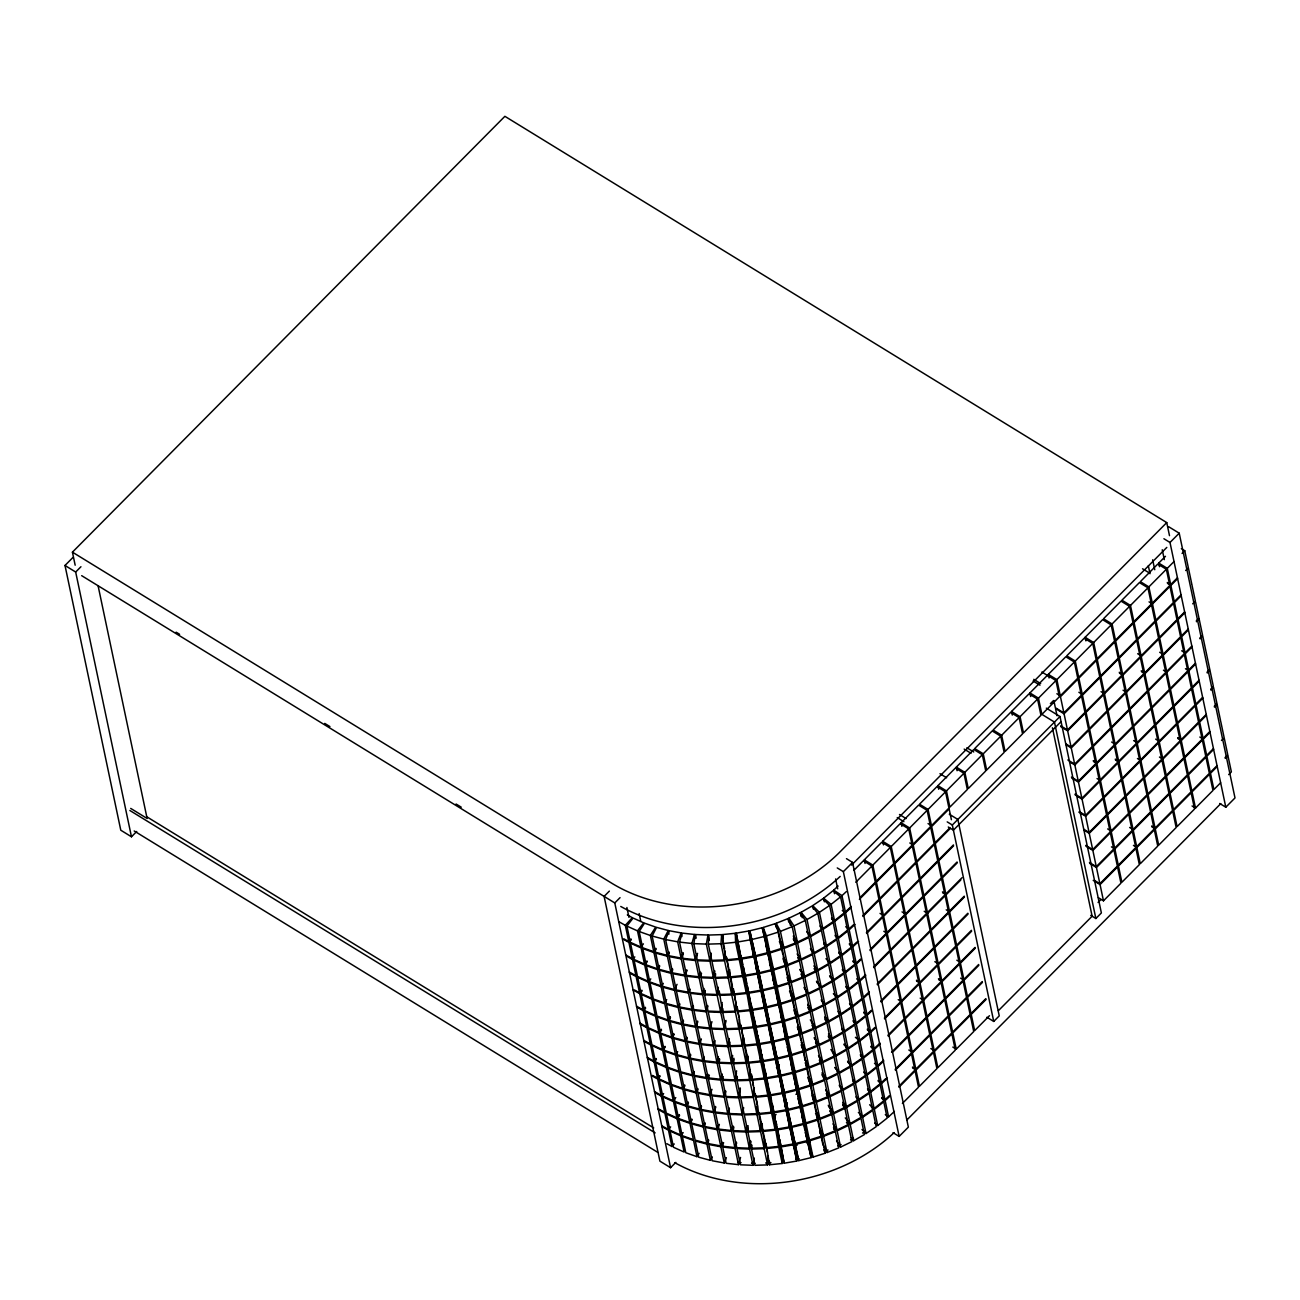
<?xml version="1.0" encoding="UTF-8"?>
<svg xmlns="http://www.w3.org/2000/svg" width="1300" height="1300" viewBox="0 0 1300 1300"><rect width="100%" height="100%" fill="white"/><g stroke="black" fill="none" stroke-linecap="round" stroke-linejoin="round"><path stroke-width="1.5" d="M725.043 950.852L724.392 959.936L711.734 960.342L708.305 944.109L708.955 935.041L721.614 934.635L724.653 949.065M742.625 975.601L739.212 959.367L738.871 950.365L742.284 966.583L742.625 975.601L729.95 976.885L726.391 957.06L728.634 967.947L728 977.015L715.325 977.421L715.585 973.781M724.392 959.936L720.98 943.719L721.614 934.635M733.168 989.479L735.832 1002.105L735.199 1011.173L722.524 1011.579L719.192 990.876M728 977.015L724.571 960.798L725.221 951.714M736.011 1002.95L735.378 1012.034L738.79 1028.251L726.131 1028.658L722.702 1012.44L722.962 1008.8M728.179 977.876L715.504 978.266L718.933 994.5L731.591 994.094L728.179 977.876L728.683 970.612M731.591 994.094L732.241 985.026L729.186 970.596M735.199 1011.173L731.77 994.955L732.42 985.871M742.901 1038.082L742.398 1045.346L729.722 1045.736L729.983 1042.112M743.974 1040.715L746.639 1053.341L745.989 1062.425L733.33 1062.815L733.59 1059.191M747.191 1056.006L750.23 1070.42L749.596 1079.504L736.921 1079.894L733.509 1063.676L733.899 1058.233M742.398 1045.346L738.969 1029.112L739.44 1019.184M736.921 1079.894L737.181 1076.27M753.837 1087.499L753.188 1096.582L740.529 1096.989L737.1 1080.755L737.36 1077.131M745.989 1062.425L742.576 1046.191L743.08 1038.928M749.596 1079.504L746.168 1063.27L746.817 1054.203M753.188 1096.582L749.775 1080.349L750.409 1071.281M759.135 1112.654L761.036 1121.656L760.386 1130.74L747.727 1131.146L748.101 1125.703M761.589 1124.321L764.628 1138.751L763.994 1147.819L751.319 1148.225L747.906 1131.991L748.166 1128.368M753.366 1097.428L740.707 1097.834L744.12 1114.068L756.795 1113.661L753.366 1097.428L754.016 1088.36M751.319 1148.225L751.579 1144.585M768.235 1155.83L767.585 1164.898L754.926 1165.304L751.497 1149.07L751.758 1145.446M756.795 1113.661L757.299 1106.398M760.386 1130.74L756.974 1114.506L757.608 1105.439M763.994 1147.819L760.565 1131.601L761.215 1122.517M767.585 1164.898L764.173 1148.68L764.806 1139.596M711.084 953.079L709.784 960.326L697.222 959.839L693.81 943.621L695.435 934.538L707.98 935.025L709.117 940.436M709.784 960.326L706.355 944.109L707.98 935.025M714.35 971.961L713.375 977.405L700.83 976.917L701.48 973.294M713.375 977.405L709.962 961.188L711.262 953.924M718.283 987.236L716.983 994.5L704.421 993.996L705.071 990.373M722.199 1002.495L720.574 1011.579L708.029 1011.075L704.6 994.858L705.25 991.234M716.983 994.5L713.554 978.266L714.854 971.002M720.574 1011.579L717.161 995.345L718.136 989.901M720.753 1012.424L708.207 1011.936L711.62 1028.17L724.181 1028.658L720.753 1012.424L722.053 1005.176M724.181 1028.658L725.481 1021.394M724.36 1029.503L711.799 1029.015L715.227 1045.249L727.773 1045.736L724.36 1029.503L725.985 1020.435M732.68 1055.551L731.38 1062.815L718.819 1062.328L719.469 1058.688M736.596 1070.826L734.971 1079.894L722.426 1079.406L718.997 1063.172L719.648 1059.549M727.773 1045.736L729.072 1038.472M731.38 1062.815L727.951 1046.581L729.251 1039.334M740.204 1087.905L738.579 1096.972L726.017 1096.485L722.605 1080.251L723.255 1076.628M734.971 1079.894L731.559 1063.66L732.534 1058.216M738.579 1096.972L735.15 1080.755L736.45 1073.491M738.758 1097.834L726.196 1097.346L729.625 1113.564L742.17 1114.051L738.758 1097.834L740.383 1088.75M746.753 1125.686L745.778 1131.13L733.216 1130.642L733.866 1127.019M742.17 1114.051L743.145 1108.608M745.778 1131.13L742.349 1114.913L743.649 1107.649M745.956 1131.991L733.395 1131.504L736.824 1147.721L749.369 1148.209L745.956 1131.991L746.931 1126.547M749.369 1148.209L750.669 1140.961M749.548 1149.07L737.003 1148.582L740.415 1164.8L752.976 1165.304L749.548 1149.07L750.847 1141.806M752.976 1165.304L754.276 1158.04M696.849 954.298L695.305 959.693L682.955 958.327L679.543 942.094L682.126 933.091L694.476 934.472L695.224 938.08M695.305 959.693L691.892 943.475L694.476 934.472M695.484 960.554L683.134 959.173L686.562 975.406L698.896 976.771L695.484 960.554L697.548 953.355M698.896 976.771L699.936 973.18M699.091 977.633L686.741 976.251L690.154 992.485L702.504 993.866L699.091 977.633L700.635 972.237M702.504 993.866L704.048 988.455M702.683 994.711L690.332 993.33L693.761 1009.564L706.095 1010.945L702.683 994.711L703.722 991.12M706.095 1010.945L707.655 1005.534M706.29 1011.79L693.94 1010.409L697.352 1026.642L709.702 1028.024L706.29 1011.79L707.834 1006.395M709.702 1028.024L711.246 1022.612M709.881 1028.869L697.531 1027.487L700.96 1043.721L713.294 1045.102L709.881 1028.869L711.945 1021.67M713.294 1045.102L714.334 1041.495M713.489 1045.947L701.139 1044.582L704.551 1060.8L716.901 1062.181L713.489 1045.947L715.033 1040.553M725.644 1090.944L724.1 1096.339L711.75 1094.957L708.337 1078.74L709.361 1075.132M716.901 1062.181L718.445 1056.786M717.08 1063.026L704.73 1061.661L708.159 1077.879L720.492 1079.26L717.08 1063.026L718.12 1059.435M720.492 1079.26L722.053 1073.865M724.1 1096.339L720.688 1080.121L722.231 1074.71M724.279 1097.2L711.929 1095.819L715.358 1112.036L727.691 1113.418L724.279 1097.2L725.839 1091.789M727.691 1113.418L729.251 1108.023M727.886 1114.279L715.536 1112.898L718.949 1129.131L731.299 1130.496L727.886 1114.279L729.43 1108.868M736.45 1142.18L734.89 1147.575L722.556 1146.21L723.58 1142.602M731.299 1130.496L732.339 1126.905M734.89 1147.575L731.477 1131.358L733.038 1125.962M735.085 1148.436L722.735 1147.055L726.148 1163.289L738.497 1164.654L735.085 1148.436L736.629 1143.041M738.497 1164.654L740.561 1157.455M683.199 952.721L681.07 958.035L669.029 955.776L665.6 939.559L669.142 930.702L681.184 932.945L681.947 936.553M681.07 958.035L677.658 941.818L681.184 932.945M681.249 958.896L669.207 956.638L672.62 972.871L684.678 975.114L681.249 958.896L683.378 953.583M684.678 975.114L686.79 969.8M684.856 975.975L672.799 973.716L676.227 989.95L688.269 992.193L684.856 975.975L686.969 970.661M688.269 992.193L689.683 988.65M688.447 993.054L676.406 990.795L679.819 1007.029L691.876 1009.288L688.447 993.054L689.861 989.511M691.876 1009.288L693.29 1005.729M692.055 1010.133L679.997 1007.874L683.426 1024.108L695.467 1026.366L692.055 1010.133L693.469 1006.59M695.467 1026.366L697.596 1021.053M695.646 1027.211L683.605 1024.953L687.017 1041.186L699.075 1043.445L695.646 1027.211L697.775 1021.898M699.075 1043.445L700.489 1039.903M699.254 1044.29L687.196 1042.047L690.625 1058.265L702.666 1060.524L699.254 1044.29L701.366 1038.976M702.666 1060.524L704.08 1056.981M702.845 1061.369L690.804 1059.126L694.216 1075.344L706.274 1077.602L702.845 1061.369L704.259 1057.826M706.274 1077.602L707.688 1074.06M706.452 1078.447L694.395 1076.205L697.824 1092.422L709.865 1094.681L706.452 1078.447L707.866 1074.905M709.865 1094.681L711.994 1089.368M710.044 1095.543L698.003 1093.284L701.415 1109.501L713.472 1111.76L710.044 1095.543L711.457 1092M713.472 1111.76L715.585 1106.446M713.651 1112.621L701.594 1110.362L705.023 1126.58L717.064 1128.839L713.651 1112.621L715.764 1107.307M717.064 1128.839L718.477 1125.296M717.242 1129.7L705.201 1127.441L708.614 1143.675L720.671 1145.918L717.242 1129.7L719.371 1124.386M720.671 1145.918L722.085 1142.375M720.85 1146.779L708.793 1144.52L712.221 1160.754L724.262 1162.996L720.85 1146.779L722.264 1143.236M724.262 1162.996L726.391 1157.682M668.98 951.909L667.192 955.37L655.541 952.25L652.129 936.033L656.581 927.371L668.233 930.491L668.98 934.099M667.192 955.37L663.78 939.136L668.233 930.491M667.371 956.231L655.72 953.111L659.149 969.329L670.8 972.449L667.371 956.231L669.159 952.77M670.8 972.449L672.571 968.987M670.979 973.31L659.327 970.19L662.74 986.408L674.391 989.528L670.979 973.31L672.75 969.849M674.391 989.528L677.072 984.344M674.57 990.389L662.919 987.269L666.347 1003.502L677.999 1006.606L674.57 990.389L676.358 986.928M678.178 1007.467L666.526 1004.347L669.939 1020.581L681.59 1023.685L678.178 1007.467L679.949 1004.006M681.59 1023.685L683.378 1020.224M681.769 1024.546L670.117 1021.426L673.546 1037.66L685.197 1040.764L681.769 1024.546L683.556 1021.085M685.197 1040.764L686.969 1037.303M685.376 1041.625L673.725 1038.505L677.137 1054.739L688.789 1057.859L685.376 1041.625L687.148 1038.164M688.789 1057.859L690.576 1054.398M688.967 1058.704L677.316 1055.584L680.745 1071.818L692.396 1074.938L688.967 1058.704L690.755 1055.243M692.396 1074.938L694.168 1071.476M692.575 1075.783L680.924 1072.663L684.336 1088.896L695.988 1092.016L692.575 1075.783L694.346 1072.321M695.988 1092.016L697.775 1088.555M696.166 1092.861L684.515 1089.757L687.944 1105.975L699.595 1109.095L696.166 1092.861L697.954 1089.4M699.595 1109.095L701.366 1105.634M699.774 1109.94L688.122 1106.836L691.535 1123.054L703.186 1126.174L699.774 1109.94L701.545 1106.479M703.186 1126.174L704.974 1122.712M703.365 1127.019L691.714 1123.915L695.142 1140.132L706.794 1143.253L703.365 1127.019L705.153 1123.574M706.794 1143.253L708.565 1139.791M706.972 1144.114L695.321 1140.994L698.734 1157.211L710.385 1160.331L706.972 1144.114L708.744 1140.653M710.385 1160.331L712.173 1156.87M639.194 931.531L644.524 923.146L655.704 927.111L650.358 935.48L653.77 951.714L642.606 947.749L639.194 931.531L650.358 935.48M653.77 951.714L655.915 948.35M653.965 952.559L642.785 948.61L646.197 964.844L657.378 968.792L653.965 952.559L656.094 949.211M657.378 968.792L659.506 965.445M657.556 969.638L646.392 965.689L649.805 981.923L660.969 985.871L657.556 969.638L659.685 966.29M661.164 986.716L649.984 982.767L653.396 999.001L664.576 1002.95L661.164 986.716L663.293 983.369M664.576 1002.95L666.705 999.602M668.168 1020.029L664.755 1003.795L653.591 999.846L657.004 1016.08L668.168 1020.029L670.312 1016.681M668.363 1020.89L657.183 1016.925L660.595 1033.159L671.775 1037.108L668.363 1020.89L670.491 1017.526M671.775 1037.108L673.904 1033.76M671.954 1037.969L660.79 1034.02L664.202 1050.237L675.366 1054.186L671.954 1037.969L674.082 1034.605M675.561 1055.047L664.381 1051.099L667.794 1067.316L678.974 1071.265L675.561 1055.047L677.69 1051.7M682.565 1088.344L679.153 1072.126L667.989 1068.178L671.401 1084.395L682.565 1088.344L684.71 1084.996M682.76 1089.205L671.58 1085.256L674.992 1101.474L686.173 1105.439L682.76 1089.205L684.889 1085.858M686.173 1105.439L688.301 1102.075M686.351 1106.284L675.188 1102.335L678.6 1118.553L689.764 1122.517L686.351 1106.284L688.48 1102.936M689.764 1122.517L691.909 1119.154M689.959 1123.362L678.779 1119.414L682.191 1135.648L693.371 1139.596L689.959 1123.362L692.087 1120.015M696.962 1156.675L693.55 1140.441L682.386 1136.493L685.799 1152.726L696.962 1156.675L699.108 1153.328M626.892 926.104L633.084 918.06L643.679 922.821L637.504 930.865L640.916 947.083L630.321 942.321L626.892 926.104L637.504 930.865M640.916 947.083L643.403 943.865M644.524 964.161L641.095 947.944L630.5 943.182L633.913 959.4L644.524 964.161L646.994 960.944M644.702 965.023L634.091 960.261L637.52 976.479L648.115 981.24L644.702 965.023L647.173 961.805M648.294 982.101L637.699 977.34L641.111 993.574L651.722 998.319L648.294 982.101L650.78 978.884M658.921 1032.493L655.492 1016.259L644.898 1011.498L648.31 1027.731L658.921 1032.493L661.391 1029.275M659.1 1033.337L648.489 1028.576L651.918 1044.81L662.512 1049.571L659.1 1033.337L661.57 1030.12M662.512 1049.571L664.999 1046.354M662.691 1050.416L652.096 1045.655L655.509 1061.889L666.12 1066.65L662.691 1050.416L665.178 1047.199M673.319 1100.807L669.89 1084.574L659.295 1079.829L662.707 1096.046L673.319 1100.807L675.789 1097.59M676.91 1117.886L673.497 1101.653L662.886 1096.908L666.315 1113.125L676.91 1117.886L679.396 1114.669M677.089 1118.747L666.494 1113.986L669.906 1130.204L680.517 1134.965L677.089 1118.747L679.575 1115.53M680.696 1135.826L670.085 1131.065L673.514 1147.283L684.109 1152.044L680.696 1135.826L683.166 1132.609M631.053 938.99L628.729 941.525L625.3 925.307L632.288 917.67L627.315 914.908M625.69 954.931L632.32 958.604L628.908 942.386L631.231 939.835M629.281 972.01L635.928 975.699L632.499 959.465L634.839 956.914M634.546 990.015L639.519 992.778L641.859 990.226M645.45 1007.305L643.126 1009.856L639.697 993.623L642.038 991.071M640.087 1023.246L646.717 1026.935L643.305 1010.701L645.629 1008.166M647.286 1057.404L653.916 1061.092L656.256 1058.541M659.847 1075.62L657.524 1078.171L654.095 1061.954L656.435 1059.403M654.485 1091.561L661.115 1095.25L657.702 1079.033L660.026 1076.481M658.076 1108.656L664.722 1112.329L661.294 1096.111L663.634 1093.56M661.684 1125.735L668.314 1129.408L670.654 1126.872M666.933 1143.724L671.921 1146.486L674.245 1143.951M75.172 565.207L72.426 552.159L504.887 116.317L1166.75 522.6L1169.496 535.649M136.727 831.48L131.463 836.778L120.786 830.212L65 565.467L72.881 557.521M131.463 836.778L75.676 572.033L80.941 566.735M609.359 891.101L604.11 896.399L659.896 1161.144L670.572 1167.693L675.821 1162.395M670.572 1167.693L614.786 902.947L620.035 897.65M1166.75 522.6L840.109 851.792A163.394 128.928 -11.9 0 1 611.52 883.074L72.426 552.159M852.556 862.404L908.359 1127.149L899.145 1136.411L843.359 871.666L852.556 862.404L846.462 858.65M1179.214 533.195L1235 797.94L1225.803 807.219L1170 542.474L1179.214 533.195L1168.538 526.646M851.549 865.101L1166.799 547.414M853.97 870.252L863.379 860.763L871.91 866.011L875.339 882.229L860.535 897.146M864.289 859.836L881.774 842.221L890.321 847.47L893.734 863.688L876.249 881.303L872.836 865.085L864.289 859.836L865.053 863.444M882.7 841.295L900.185 823.68L908.716 828.913L912.145 845.146L894.66 862.761L891.231 846.544L882.7 841.295L883.464 844.903M901.095 822.754L918.58 805.122L927.127 810.371L930.54 826.605L913.055 844.22L909.642 827.986L901.095 822.754L901.859 826.361M937.901 785.655L955.386 768.04L963.934 773.273L967.346 789.506L949.861 807.121L946.449 790.904L937.901 785.655L938.665 789.262M956.312 767.114L973.798 749.483L982.329 754.731L985.758 770.965L968.273 788.58L964.844 772.346L956.312 767.114L957.076 770.721M1011.514 711.474L1028.999 693.859L1037.546 699.091L1040.959 715.325L1023.474 732.94L1020.061 716.706L1011.514 711.474L1012.278 715.081M1029.925 692.933L1047.41 675.301L1055.941 680.55L1059.37 696.767L1041.885 714.399L1038.456 698.165L1029.925 692.933L1030.672 696.524M1049.084 677.983L1048.32 674.375L1065.805 656.76L1074.352 662.009L1077.765 678.226L1060.28 695.841L1056.868 693.745M1085.126 637.293L1102.611 619.661L1111.159 624.91L1114.571 641.144L1097.086 658.759L1093.674 642.525L1085.126 637.293L1085.89 640.884M1159.503 566.702L1158.739 563.095L1165.466 556.319M855.774 882.278L871.91 866.011M872.836 865.085L890.321 847.47M891.231 846.544L908.716 828.913M909.642 827.986L927.127 810.371M928.038 809.445L945.523 791.83L936.991 786.581L919.506 804.196L928.038 809.445L931.466 825.663L948.951 808.048L945.523 791.83M946.449 790.904L963.934 773.273M964.844 772.346L982.329 754.731M983.255 753.805L1000.74 736.19L992.193 730.941L974.708 748.556L983.255 753.805L986.667 770.039L1004.153 752.408L1000.74 736.19M1001.65 735.264L1019.135 717.633L1010.604 712.4L993.119 730.015L1001.65 735.264L1005.079 751.481L1022.564 733.866L1019.135 717.633M1020.061 716.706L1037.546 699.091M1038.456 698.165L1055.941 680.55M1060.28 695.841L1056.868 679.624L1074.352 662.009M1075.263 661.082L1092.747 643.451L1084.2 638.219L1066.731 655.834L1075.263 661.082L1078.691 677.3L1096.16 659.685L1092.747 643.451M1093.674 642.525L1111.159 624.91M1112.069 623.984L1129.554 606.369L1121.006 601.12L1103.538 618.735L1112.069 623.984L1115.497 640.201L1132.966 622.586L1129.554 606.369M1130.48 605.442L1147.949 587.811L1139.418 582.579L1121.932 600.194L1130.48 605.442L1133.892 621.66L1151.378 604.045L1147.949 587.811M1148.875 586.885L1166.36 569.27L1157.812 564.021L1140.344 581.653L1148.875 586.885L1152.304 603.119L1169.773 585.504L1166.36 569.27M1177.426 577.801L1170.699 584.577L1167.286 568.344L1173.997 561.567M1182.074 553.442L1184.755 550.729L1181.342 548.633M1050.384 703.69L1053.244 700.83M859.381 899.356L875.517 883.09L878.93 899.324L862.794 915.574M913.234 845.065L930.719 827.45L934.148 843.684L916.663 861.299L913.234 845.065L909.821 842.969M1152.483 603.964L1169.951 586.349L1173.38 602.582L1155.895 620.197L1152.483 603.964L1149.054 601.867M1181.017 594.88L1174.29 601.656L1170.878 585.423L1177.605 578.646M1185.665 570.521L1188.362 567.808L1191.775 584.025M949.309 814.206L957.856 819.455L999.245 1015.885L993.736 1021.443L952.331 825.012L1059.987 716.528L1046.321 708.142M949.861 827.84L935.057 842.758L931.645 826.524L949.13 808.909L951.405 819.715M1063.888 712.92L1081.356 695.305L1077.944 679.087L1060.459 696.702L1063.888 712.92L1055.34 707.688L1053.829 700.472M1082.283 694.379L1099.767 676.764L1096.355 660.53L1078.87 678.161L1082.283 694.379L1078.87 692.283M862.972 916.435L879.109 900.169L882.538 916.403L866.401 932.653M950.04 828.701L935.236 843.602L938.665 859.836L953.452 844.919M1067.479 730.015L1064.066 713.781L1081.551 696.166L1084.964 712.384L1067.479 730.015L1060.654 725.806M1181.196 595.725L1174.485 602.501L1177.898 618.735L1184.625 611.959M1061.076 721.646L953.42 830.148L948.285 826.995M883.447 915.476L900.932 897.845L897.52 881.627L880.035 899.242L883.447 915.476L880.035 913.38M1122.696 674.375L1140.165 656.744L1136.753 640.526L1119.267 658.141L1122.696 674.375L1119.267 672.279M1141.091 655.817L1158.576 638.202L1155.148 621.985L1137.679 639.6L1141.091 655.817L1137.679 653.721M1192.685 603.817L1195.382 601.104L1191.954 584.886M866.58 933.514L882.716 917.248L886.129 933.481L869.992 949.748M953.631 845.78L938.844 860.681L942.256 876.915L957.06 861.998M1071.086 747.094L1067.658 730.86L1085.142 713.245L1088.555 729.462L1071.086 747.094L1065.951 743.941M1104.464 693.761L1121.949 676.146L1125.361 692.38L1107.892 709.995L1104.464 693.761L1101.051 691.665M1122.875 675.22L1140.344 657.605L1143.773 673.839L1126.288 691.454L1122.875 675.22L1119.446 673.124M1184.804 612.804L1178.076 619.58L1181.489 635.814L1188.216 629.038M905.45 913.998L922.935 896.383L919.523 880.165L902.038 897.78L905.45 913.998L902.038 911.901M1144.699 672.896L1162.168 655.281L1158.755 639.064L1141.27 656.679L1144.699 672.896L1141.27 670.8M1163.094 654.355L1180.579 636.74L1177.15 620.506L1159.681 638.137L1163.094 654.355L1159.681 652.259M1196.293 620.896L1198.974 618.199L1195.561 601.965M870.171 950.592L886.307 934.326L889.736 950.56L873.6 966.826M887.234 933.4L904.719 915.785L908.131 932.019L890.646 949.634L887.234 933.4L883.821 931.304M957.239 862.859L942.435 877.76L945.864 893.994L962 877.727M1074.678 764.173L1071.265 747.939L1088.75 730.324L1092.163 746.558L1074.678 764.173L1067.852 759.98M1126.466 692.299L1143.951 674.684L1147.364 690.918L1129.895 708.533L1126.466 692.299L1123.054 690.202M1144.878 673.758L1162.346 656.142L1165.775 672.36L1148.29 689.991L1144.878 673.758L1141.449 671.661M1188.395 629.883L1181.684 636.659L1185.096 652.892L1191.824 646.116M1196.471 621.758L1199.153 619.044L1202.581 635.278L1199.884 637.975M873.779 967.671L889.915 951.405L893.327 967.639L877.191 983.905M927.631 913.396L945.116 895.765L948.545 911.999L931.06 929.614L927.631 913.396L924.219 911.3M964.259 896.171L949.455 911.072L946.042 894.839L960.83 879.938M1078.285 781.251L1074.856 765.017L1092.341 747.403L1095.754 763.636L1078.285 781.251L1071.444 777.059M1166.88 672.295L1184.349 654.68L1187.778 670.898L1170.293 688.512L1166.88 672.295L1163.451 670.199M1192.003 646.961L1185.275 653.738L1188.688 669.971L1195.415 663.195M1200.062 638.836L1202.76 636.122L1206.172 652.356M776.49 1067.43L779.334 1064.57M787.849 1055.974L790.692 1053.114M1096.68 762.71L1114.165 745.079L1110.753 728.861L1093.267 746.476L1096.68 762.71L1093.267 760.597M1115.091 744.153L1132.56 726.538L1129.148 710.304L1111.663 727.935L1115.091 744.153L1111.663 742.056M877.37 984.75L893.506 968.484L896.935 984.717L880.799 1000.984M967.85 913.25L953.062 928.151L949.634 911.934L964.438 897.016M1081.876 798.33L1078.464 782.096L1095.949 764.481L1099.361 780.715L1081.876 798.33L1075.051 794.137M1096.859 763.555L1114.344 745.94L1117.756 762.158L1100.288 779.789L1096.859 763.555L1093.446 761.459M1199.023 680.274L1192.295 687.05L1188.882 670.832L1195.594 664.056M1118.682 761.231L1136.168 743.616L1132.755 727.399L1115.27 745.014L1118.682 761.231L1115.27 759.135M1137.094 742.69L1154.562 725.075L1151.15 708.841L1133.665 726.456L1137.094 742.69L1133.665 740.594M1207.082 672.149L1209.78 669.435L1206.351 653.201M880.977 1001.829L897.114 985.579L900.526 1001.796L884.39 1018.062M968.029 914.095L953.241 929.013L956.654 945.23L971.458 930.329M1085.484 815.409L1082.055 799.175L1099.54 781.56L1102.969 797.794L1085.484 815.409L1080.349 812.256M1100.466 780.634L1117.951 763.019L1121.364 779.236L1103.879 796.867L1100.466 780.634L1097.038 778.538M1118.861 762.092L1136.346 744.477L1139.759 760.695L1122.29 778.31L1118.861 762.092L1115.449 759.996M1199.201 681.135L1192.474 687.911L1195.886 704.129L1202.614 697.352M1207.261 672.994L1209.959 670.28L1213.371 686.514L1210.69 689.227M773.224 1117.318L776.067 1114.457M784.582 1105.861L787.426 1103.001M795.957 1094.405L798.801 1091.545M919.847 982.329L937.333 964.714L933.92 948.48L916.435 966.095L919.847 982.329L916.435 980.233M938.259 963.771L955.744 946.156L952.315 929.939L934.83 947.554L938.259 963.771L934.846 961.675M1159.096 741.227L1176.565 723.613L1173.153 707.379L1155.668 724.994L1159.096 741.227L1155.668 739.131M884.569 1018.924L900.705 1002.658L904.134 1018.875L887.998 1035.141M901.631 1001.731L919.116 984.1L922.529 1000.334L905.044 1017.949L901.631 1001.731L898.219 999.635M920.026 983.174L937.511 965.559L940.94 981.792L923.455 999.408L920.026 983.174L916.614 981.077M971.636 931.174L956.833 946.091L960.261 962.309L975.049 947.408M1089.075 832.487L1085.663 816.27L1103.148 798.639L1106.56 814.872L1089.075 832.487L1083.956 829.351M1140.864 760.63L1158.349 742.999L1161.761 759.233L1144.293 776.847L1140.864 760.63L1137.451 758.534M1202.793 698.214L1196.081 704.99L1199.494 721.207L1206.221 714.431M1210.869 690.072L1213.55 687.375L1216.979 703.592L1214.281 706.306M941.85 980.866L959.335 963.235L955.923 947.017L938.438 964.633L941.85 980.866L938.438 978.77M1181.099 739.765L1198.568 722.134L1195.155 705.916L1177.67 723.531L1181.099 739.765L1177.67 737.669M888.176 1036.003L904.312 1019.736L907.725 1035.954L891.589 1052.22M923.634 1000.252L941.119 982.638L944.531 998.871L927.046 1016.486L923.634 1000.252L920.221 998.156M942.029 981.711L959.514 964.096L962.943 980.314L945.458 997.945L942.029 981.711L938.616 979.615M975.227 948.252L960.44 963.17L963.852 979.388L978.656 964.486M1092.682 849.566L1089.254 833.349L1106.739 815.717L1110.168 831.951L1092.682 849.566L1085.841 845.374M1162.866 759.151L1180.351 741.536L1183.764 757.77L1166.295 775.385L1162.866 759.151L1159.454 757.055M1181.278 740.61L1198.746 722.995L1202.175 739.212L1184.69 756.844L1181.278 740.61L1177.849 738.514M1206.4 715.293L1199.672 722.069L1203.085 738.286L1209.812 731.51M1214.46 707.151L1217.158 704.454L1220.57 720.671M1111.078 831.025L1128.562 813.41L1125.15 797.176L1107.665 814.791L1111.078 831.025L1107.665 828.929M893.116 1051.716L907.904 1036.815L911.333 1053.033L895.196 1069.299M982.248 981.565L967.46 996.466L964.031 980.249L978.835 965.331M1096.274 866.645L1092.861 850.428L1110.346 832.812L1113.759 849.03L1096.274 866.645L1089.449 862.452M1213.42 748.605L1206.693 755.381L1203.28 739.148L1209.991 732.371M912.242 1052.106L929.727 1034.491L926.315 1018.274L908.83 1035.889L912.242 1052.106L908.83 1050.01M1133.08 829.562L1150.565 811.931L1147.153 795.714L1129.668 813.329L1133.08 829.562L1129.668 827.466M1221.48 740.464L1224.178 737.75L1220.749 721.533M895.375 1070.16L911.511 1053.894L914.924 1070.128L898.788 1086.378M982.426 982.426L967.639 997.327L971.051 1013.561L985.855 998.644M1099.881 883.724L1096.453 867.506L1113.938 849.891L1117.366 866.109L1099.881 883.724L1094.746 880.587M1114.864 848.965L1132.349 831.334L1135.761 847.568L1118.276 865.182L1114.864 848.965L1111.435 846.869M1213.599 749.45L1206.871 756.226L1210.284 772.46L1217.011 765.684M915.85 1069.185L933.335 1051.57L929.906 1035.352L912.438 1052.967L915.85 1069.185L912.438 1067.089M934.245 1050.644L951.73 1033.029L948.318 1016.795L930.833 1034.426L934.245 1050.644L930.833 1048.547M1155.082 828.1L1172.568 810.469L1169.139 794.251L1151.67 811.866L1155.082 828.1L1151.67 825.988M1225.087 757.543L1227.769 754.829L1224.356 738.611M898.966 1087.239L915.102 1070.972L918.531 1087.206L902.395 1103.456M916.029 1070.046L933.514 1052.431L936.926 1068.649L919.441 1086.28L916.029 1070.046L912.616 1067.95M986.034 999.505L971.23 1014.406L974.659 1030.64L989.446 1015.722M1103.472 900.819L1100.06 884.585L1117.545 866.97L1120.957 883.188L1103.472 900.819L1098.354 897.666M1136.866 847.486L1154.351 829.871L1157.764 846.105L1140.279 863.72L1136.866 847.486L1133.438 845.39M1155.261 828.945L1172.746 811.33L1176.159 827.548L1158.69 845.179L1155.261 828.945L1151.849 826.849M1217.19 766.529L1210.479 773.305L1213.891 789.539L1220.619 782.762M1225.266 758.404L1227.947 755.69L1231.376 771.908L1228.679 774.621M1098.078 902.444L1100.921 899.568M956.248 1049.181L973.733 1031.566L970.32 1015.333L952.835 1032.947L956.248 1049.181L952.835 1047.085M1195.496 808.08L1212.965 790.465L1209.553 774.231L1192.068 791.846L1195.496 808.08L1192.068 805.984M998.351 1010.717L1092.13 916.224L1052.415 727.756M1090.733 915.362L1095.868 918.515L1101.376 912.941L1059.987 716.528M906.977 1119.869L1220.781 803.628M834.519 893.701L833.755 890.094L838.11 886.048M851.191 906.49L845.39 911.885L841.977 895.651L846.316 891.621M853.336 924.917L848.981 928.964L845.569 912.73L851.37 907.351M854.961 924.43L849.176 929.809L852.589 946.042L856.928 941.996M860.535 959.075L856.18 963.121L852.767 946.888L858.569 941.509M865.589 974.821L859.788 980.2L856.375 963.983L860.714 959.936M869.18 991.9L863.379 997.279L859.966 981.061L865.767 975.666M869.359 992.745L863.574 998.14L866.986 1014.358L871.325 1010.327M874.932 1027.406L870.577 1031.436L867.165 1015.219L871.504 1011.173M879.986 1043.136L874.185 1048.515L870.773 1032.297L875.111 1028.251M883.577 1060.215L877.776 1065.61L874.364 1049.376L880.165 1043.997M883.756 1061.076L877.971 1066.455L881.384 1082.689L885.722 1078.642M889.33 1095.721L884.975 1099.767L881.562 1083.534L887.364 1078.155M894.384 1111.451L888.583 1116.846L885.17 1100.612L889.509 1096.582M824.363 901.81L823.599 898.202L833.056 890.695L840.564 896.854L843.992 913.087L834.519 920.595L831.512 918.125M834.519 920.595L831.106 904.361L840.564 896.854M838.126 937.674L834.697 921.44L844.171 913.932L847.584 930.166L838.126 937.674L835.12 935.204M841.717 954.752L838.305 938.519L847.763 931.011L851.191 947.245L841.717 954.752L838.711 952.283M845.325 971.831L841.896 955.597L851.37 948.106L854.783 964.324L845.325 971.831L842.319 969.361M848.916 988.91L845.504 972.676L854.961 965.185L858.39 981.403L848.916 988.91L845.91 986.44M852.524 1005.989L849.095 989.771L858.569 982.264L861.981 998.481L852.524 1005.989L849.517 1003.519M856.115 1023.068L852.702 1006.85L862.16 999.342L865.589 1015.56L856.115 1023.068L853.109 1020.597M859.722 1040.146L856.294 1023.929L865.767 1016.421L869.18 1032.655L859.722 1040.146L856.716 1037.693M863.314 1057.225L859.901 1041.007L869.359 1033.5L872.788 1049.734L863.314 1057.225L860.307 1054.771M866.921 1074.32L863.492 1058.086L872.966 1050.579L876.379 1066.812L866.921 1074.32L863.915 1071.85M870.513 1091.399L867.1 1075.165L876.557 1067.658L879.986 1083.891L870.513 1091.399L867.506 1088.929M874.12 1108.477L870.691 1092.244L880.165 1084.736L883.577 1100.97L874.12 1108.477L869.619 1104.773M877.711 1125.556L874.299 1109.322L883.756 1101.815L887.185 1118.049L877.711 1125.556L874.705 1123.086M813.442 909.22L812.679 905.629L822.835 898.755L829.579 905.466L833.008 921.7L822.835 928.574L820.137 925.876M822.835 928.574L819.423 912.34L829.579 905.466M826.442 945.653L823.014 929.419L833.186 922.561L836.599 938.779L826.442 945.653L823.745 942.955M830.034 962.731L826.621 946.514L836.778 939.64L840.206 955.858L830.034 962.731L825.988 958.701M833.641 979.81L830.212 963.592L840.385 956.719L843.798 972.936L833.641 979.81L829.595 975.78M837.233 996.889L833.82 980.671L843.976 973.798L847.405 990.015L837.233 996.889L834.535 994.208M840.84 1013.967L837.411 997.75L847.584 990.876L850.996 1007.11L840.84 1013.967L838.142 1011.286M844.431 1031.046L841.019 1014.829L851.175 1007.955L854.604 1024.189L844.431 1031.046L841.734 1028.365M848.039 1048.141L844.61 1031.908L854.783 1025.034L858.195 1041.267L848.039 1048.141L843.992 1044.095M851.63 1065.22L848.217 1048.986L858.374 1042.112L861.803 1058.346L851.63 1065.22L847.584 1061.174M855.237 1082.299L851.809 1066.065L861.981 1059.191L865.394 1075.425L855.237 1082.299L852.54 1079.601M858.829 1099.378L855.416 1083.144L865.572 1076.27L869.001 1092.504L858.829 1099.378L856.131 1096.68M862.436 1116.456L859.008 1100.222L869.18 1093.365L872.592 1109.582L862.436 1116.456L858.39 1112.426M866.028 1133.535L862.615 1117.318L872.771 1110.444L876.2 1126.661L866.028 1133.535L861.981 1129.505M802.23 917.719L801.076 912.307L811.866 906.116L817.798 913.347L821.226 929.581L810.436 935.773L806.878 931.434M810.436 935.773L807.008 919.539L817.798 913.347M814.028 952.851L810.615 936.617L821.405 930.443L824.817 946.66L814.028 952.851L810.469 948.513M817.635 969.93L814.206 953.696L824.996 947.521L828.425 963.739L817.635 969.93L814.076 965.591M821.226 987.009L817.814 970.775L828.604 964.6L832.016 980.818L821.226 987.009L816.481 981.224M824.834 1004.087L821.405 987.87L832.195 981.679L835.624 997.896L824.834 1004.087L821.275 999.749M828.425 1021.166L825.012 1004.949L835.803 998.758L839.215 1014.975L828.425 1021.166L824.866 1016.827M832.033 1038.245L828.604 1022.028L839.394 1015.836L842.822 1032.07L832.033 1038.245L828.474 1033.906M835.624 1055.324L832.211 1039.106L843.001 1032.915L846.414 1049.149L835.624 1055.324L830.879 1049.539M839.231 1072.403L835.803 1056.185L846.592 1049.994L850.021 1066.227L839.231 1072.403L835.673 1068.064M842.822 1089.497L839.41 1073.264L850.2 1067.072L853.612 1083.306L842.822 1089.497L839.264 1085.159M846.43 1106.576L843.001 1090.342L853.791 1084.151L857.22 1100.385L846.43 1106.576L842.871 1102.237M850.021 1123.655L846.609 1107.421L857.399 1101.246L860.811 1117.464L850.021 1123.655L845.276 1117.87M853.629 1140.734L850.2 1124.5L860.99 1118.325L864.419 1134.543L853.629 1140.734L851.256 1137.841M790.416 925.421L788.905 918.206L800.231 912.763L805.301 920.432L808.73 936.666L797.404 942.126L793.341 935.967M797.404 942.126L793.975 925.892L805.301 920.432M800.995 959.205L797.582 942.971L808.909 937.528L812.321 953.745L800.995 959.205L797.956 954.59M804.602 976.284L801.174 960.05L812.5 954.606L815.929 970.824L804.602 976.284L800.54 970.141M816.108 971.685L819.52 987.903L808.194 993.362L804.781 977.129L816.108 971.685L814.076 968.614M811.801 1010.441L808.372 994.208L819.699 988.764L823.128 1004.981L811.801 1010.441L807.739 1004.299M815.392 1027.52L811.98 1011.303L823.306 1005.842L826.719 1022.076L815.392 1027.52L810.322 1019.834M819 1044.599L815.571 1028.381L826.898 1022.921L830.326 1039.155L819 1044.599L814.938 1038.456M830.505 1040L833.917 1056.234L822.591 1061.678L819.179 1045.46L830.505 1040L828.474 1036.929M826.199 1078.756L822.77 1062.539L834.096 1057.079L837.525 1073.312L826.199 1078.756L822.136 1072.614M829.79 1095.851L826.378 1079.618L837.704 1074.158L841.116 1090.391L829.79 1095.851L825.727 1089.693M833.398 1112.93L829.969 1096.696L841.295 1091.236L844.724 1107.47L833.398 1112.93L828.311 1105.244M844.903 1108.331L848.315 1124.549L836.989 1130.009L833.576 1113.775L844.903 1108.331L842.871 1105.244M848.494 1125.41L851.923 1141.628L840.596 1147.087L837.167 1130.854L848.494 1125.41L846.462 1122.339M776.23 923.276L788.011 918.596L792.188 926.673L795.616 942.906L783.835 947.586L779.659 939.51L776.23 923.276L780.406 931.352L783.835 947.586M780.406 931.352L792.188 926.673M795.795 943.751L799.207 959.985L787.426 964.665L784.014 948.431L795.795 943.751L793.276 938.909M799.386 960.83L802.815 977.064L791.034 981.744L787.605 965.51L799.386 960.83L797.712 957.612M802.994 977.925L806.406 994.142L794.625 998.822L791.212 982.605L802.994 977.925L801.32 974.691M794.804 999.684L806.585 995.004L810.014 1011.221L798.233 1015.901L794.804 999.684L790.628 991.608M810.192 1012.083L813.605 1028.3L801.824 1032.98L798.411 1016.763L810.192 1012.083L807.69 1007.24M805.431 1050.059L802.003 1033.841L813.784 1029.161L817.212 1045.379L805.431 1050.059L801.255 1041.983M817.391 1046.24L820.804 1062.474L809.023 1067.138L805.61 1050.92L817.391 1046.24L815.717 1043.006M820.983 1063.319L824.411 1079.553L812.63 1084.233L809.201 1067.999L820.983 1063.319L819.309 1060.085M816.221 1101.311L812.809 1085.078L824.59 1080.398L828.003 1096.631L816.221 1101.311L812.045 1093.235L809.38 1080.609M828.181 1097.476L831.61 1113.71L819.829 1118.39L816.4 1102.156L828.181 1097.476L826.508 1094.243M831.789 1114.555L835.201 1130.789L823.42 1135.469L820.008 1119.235L831.789 1114.555L830.115 1111.337M835.38 1131.634L838.809 1147.868L827.028 1152.547L823.599 1136.314L835.38 1131.634L833.706 1128.416M763.165 927.485L775.304 923.617L778.554 932.019L781.983 948.236L769.827 952.12L766.577 943.702L763.165 927.485L766.415 935.886L769.827 952.12M766.415 935.886L778.554 932.019M782.161 949.097L785.574 965.331L773.435 969.199L770.006 952.965L782.161 949.097L780.861 945.734M785.753 966.176L789.181 982.41L777.026 986.278L773.614 970.044L785.753 966.176L782.974 958.604M789.36 983.255L792.773 999.489L780.634 1003.356L777.205 987.123L789.36 983.255L787.41 978.217M792.951 1000.334L796.38 1016.568L784.225 1020.435L780.812 1004.201L792.951 1000.334L791.001 995.296M796.559 1017.413L799.971 1033.646L787.832 1037.514L784.404 1021.296L796.559 1017.413L793.78 1009.84M800.15 1034.507L803.579 1050.725L791.424 1054.592L788.011 1038.375L800.15 1034.507L797.55 1027.78M803.758 1051.586L807.17 1067.804L795.031 1071.671L791.602 1055.454L803.758 1051.586L801.158 1044.859M807.349 1068.665L810.778 1084.882L798.622 1088.75L795.21 1072.533L807.349 1068.665L805.22 1062.766M810.956 1085.744L814.369 1101.961L802.23 1105.845L798.801 1089.611L810.956 1085.744L807.706 1077.326M814.548 1102.822L817.976 1119.04L805.821 1122.924L802.409 1106.69L814.548 1102.822L813.247 1099.459M818.155 1119.901L821.567 1136.135L809.429 1140.003L806 1123.769L818.155 1119.901L815.555 1113.174M821.746 1136.98L825.175 1153.214L813.02 1157.081L809.608 1140.847L821.746 1136.98L819.796 1131.943M749.808 930.784L762.222 927.745L764.514 936.423L767.926 952.64L755.511 955.679L749.808 930.784L759.119 972.758L771.534 969.735L762.222 927.745M752.099 939.445L764.514 936.423M755.69 956.54L768.121 953.501M771.712 970.58L775.125 986.814L762.71 989.836L759.298 973.619L771.712 970.58L765.814 944.824M775.32 987.659L778.733 1003.892L766.317 1006.915L762.889 990.697L775.32 987.659L773.012 978.981L776.441 995.215M778.911 1004.737L782.324 1020.971L769.909 1023.994L766.496 1007.776L778.911 1004.737L776.62 996.06L785.931 1038.05L773.516 1041.072L767.796 1016.178M773.516 1041.072L770.087 1024.855L782.519 1021.816M786.11 1038.895L789.523 1055.129L777.108 1058.168L773.695 1041.934L786.11 1038.895L780.601 1014.943M789.717 1055.99L793.13 1072.207L780.715 1075.246L777.286 1059.013L789.717 1055.99L787.231 1046.451M793.309 1073.069L796.721 1089.286L784.306 1092.325L780.894 1076.091L793.309 1073.069L787.41 1047.312M796.916 1090.148L800.329 1106.365L787.914 1109.404L784.485 1093.17L796.916 1090.148L794.885 1082.347M800.508 1107.226L803.92 1123.444L791.505 1126.483L788.092 1110.249L800.508 1107.226L798.216 1098.549L801.255 1112.979M804.115 1124.305L807.528 1140.539L795.113 1143.561L791.684 1127.328L804.115 1124.305L801.629 1114.783M807.706 1141.384L811.119 1157.618L798.704 1160.64L795.291 1144.422L807.706 1141.384L805.236 1131.861M736.239 933.14L748.832 930.979L752.261 947.196L753.577 956.085L740.984 958.246L736.239 933.14L744.591 975.325L757.185 973.164L752.44 948.057L757.185 973.164M737.571 942.029L750.165 939.851L753.577 956.085M741.163 959.108L753.756 956.93M744.77 976.186L757.364 974.009L760.776 990.242L748.183 992.404L743.259 966.452M748.361 993.265L760.955 991.087L764.384 1007.321L751.79 1009.483L747.126 985.303M751.969 1010.344L764.562 1008.182L767.975 1024.4L755.381 1026.578L747.419 986.196M755.56 1027.422L768.154 1025.261L771.582 1041.479L758.989 1043.656L751.4 1005.079M759.168 1044.501L771.761 1042.34L775.174 1058.557L762.58 1060.735L757.656 1034.767M762.759 1061.58L775.352 1059.419L778.781 1075.636L766.188 1077.814L761.702 1054.479L769.779 1094.892L782.372 1092.715L777.628 1067.625L785.98 1109.81L773.386 1111.971L766.935 1078.805M766.366 1078.659L778.96 1076.497M769.957 1095.737L782.551 1093.576M773.565 1112.832L786.159 1110.655L789.571 1126.889L776.977 1129.05L772.054 1103.099M777.156 1129.911L789.75 1127.734L793.179 1143.967L780.585 1146.129L775.84 1121.023L776.587 1124.63M780.764 1146.99L793.358 1144.812L796.77 1161.046L784.176 1163.207L779.512 1139.028M722.589 934.57L735.264 933.286L738.692 949.504L739.034 958.523L726.359 959.806L722.93 943.572L722.589 934.57L723.352 938.178M722.93 943.572L735.605 942.289L739.034 958.523M726.538 960.667L739.212 959.367M742.804 976.446L730.129 977.746L733.558 993.964L746.233 992.68L742.804 976.446L742.462 967.444L749.824 1009.759L737.149 1011.042L733.346 988.553M733.736 994.825L746.411 993.525M737.327 1011.904L750.003 1010.604L753.431 1026.837L740.756 1028.121L737.133 1006.492M740.935 1028.983L753.61 1027.699L757.023 1043.916L744.347 1045.2L740.61 1024.53M760.63 1060.995L757.201 1044.778L744.526 1046.061L747.955 1062.295L760.63 1060.995L760.289 1051.993L756.86 1035.759M748.134 1063.14L760.809 1061.856L764.221 1078.074L751.546 1079.374L748.134 1063.14L747.858 1055.941M751.725 1080.219L764.4 1078.935L767.829 1095.153L755.154 1096.453L751.53 1074.824M755.332 1097.297L768.008 1096.014L771.42 1112.231L758.745 1113.531L755.186 1093.706M771.599 1113.092L758.924 1114.376L762.352 1130.61L775.028 1129.326L771.599 1113.092L771.258 1104.09L778.619 1146.405L765.944 1147.689L762.531 1131.471L762.255 1124.256M762.531 1131.471L775.206 1130.171M766.122 1148.55L778.798 1147.25L782.226 1163.484L769.551 1164.767L765.928 1143.139M708.305 944.109L720.98 943.719M724.571 960.798L711.913 961.188L715.325 977.421M719.111 995.361L731.77 994.955M722.702 1012.44L735.378 1012.034M738.969 1029.112L726.31 1029.519L729.722 1045.736M742.576 1046.191L729.901 1046.597L733.33 1062.815M733.509 1063.676L746.168 1063.27M737.1 1080.755L749.775 1080.349M756.974 1114.506L744.299 1114.913L747.727 1131.146M747.906 1131.991L760.565 1131.601M751.497 1149.07L764.173 1148.68M693.81 943.621L706.355 944.109M709.962 961.188L697.401 960.7L700.83 976.917M713.554 978.266L701.009 977.779L704.421 993.996M704.6 994.858L717.161 995.345M727.951 1046.581L715.406 1046.094L718.819 1062.328M718.997 1063.172L731.559 1063.66M722.605 1080.251L735.15 1080.755M742.349 1114.913L729.804 1114.425L733.216 1130.642M679.543 942.094L691.892 943.475M708.337 1078.74L720.688 1080.121M731.477 1131.358L719.128 1129.976L722.556 1146.21M665.6 939.559L677.658 941.818M652.129 936.033L663.78 939.136M618.67 921.619L625.3 925.307M623.74 938.763L628.729 941.525M623.919 939.624L628.908 942.386M627.526 956.702L632.499 959.465M629.46 972.855L636.106 976.544L639.519 992.778M633.067 989.934L639.697 993.623M636.48 1006.167L643.126 1009.856M638.316 1007.939L643.305 1010.701M640.266 1024.108L646.896 1027.78L650.325 1044.014L643.679 1040.325M643.858 1041.186L650.504 1044.859L653.916 1061.092M647.465 1058.265L654.095 1061.954M652.535 1075.409L657.524 1078.171M652.714 1076.27L657.702 1079.033M656.321 1093.349L661.294 1096.111M658.255 1109.501L664.901 1113.19L668.314 1129.408M661.863 1126.58L668.492 1130.269L671.921 1146.486M1163.906 538.736L1170 542.474M1158.739 563.095L1167.286 568.344M1167.286 582.465L1170.699 584.577M1167.465 583.326L1170.878 585.423M1142.538 568.783L1149.428 573.008M1181.684 650.796L1185.096 652.892M1185.454 668.736L1188.882 670.832M1199.851 737.051L1203.28 739.148M1048.32 674.375L1056.868 679.624M1041.901 672.035L1048.791 676.276M1033.744 679.331L1040.65 683.572M1033.126 681.005L1039.984 685.197M1219.693 803.481L1225.803 807.219M1064.066 713.781L1055.519 708.533L1057.046 715.747M1040.812 713.7L1054.462 722.085L1095.868 918.515M1060.832 726.668L1067.658 730.86M1066.13 744.803L1071.265 747.939M1069.737 761.881L1074.856 765.017M1071.622 777.904L1078.464 782.096M1075.23 794.983L1082.055 799.175M1078.821 812.077L1085.663 816.27M966.891 747.776L973.733 751.969M964.178 749.092L971.019 753.285M1084.135 830.196L1089.254 833.349M1086.02 846.235L1092.861 850.428M1089.628 863.314L1096.453 867.506M939.981 773.695L946.627 777.774M1093.219 880.392L1100.06 884.585M947.212 821.876L952.331 825.012M928.054 823.566L931.466 825.663M899.486 814.499L906.133 818.577M897.244 817.586L903.89 821.665M942.451 891.898L945.864 893.994M942.63 892.742L946.042 894.839M946.221 909.821L949.634 911.934M837.265 867.929L843.359 871.666M956.849 960.212L960.261 962.309M960.619 978.153L964.031 980.249M986.895 1017.25L993.736 1021.443M176.15 632.19L179.611 634.303M324.74 723.401L329.924 726.586M456.073 804.017L461.256 807.186M65 565.467L75.676 572.033M81.672 575.673L614.786 902.947M893.051 1132.674L899.145 1136.411M147.436 817.18L653.705 1127.945M130.699 808.405L147.127 818.48L98.085 585.764M129.87 810.485L655.151 1132.918M134.192 830.976L657.735 1152.352M833.755 890.094L841.977 895.651M842.286 910.504L845.569 912.73M845.699 926.737L848.981 928.964M849.306 943.816L852.589 946.042M849.485 944.678L852.767 946.888M852.898 960.895L856.18 963.121M853.076 961.756L856.375 963.983M856.684 978.835L859.966 981.061M863.704 1012.131L866.986 1014.358M863.883 1012.992L867.165 1015.219M867.295 1029.21L870.577 1031.436M867.474 1030.071L870.773 1032.297M870.903 1046.305L874.185 1048.515M871.081 1047.15L874.364 1049.376M874.494 1063.384L877.776 1065.61M878.101 1080.462L881.384 1082.689M878.28 1081.307L881.562 1083.534M881.693 1097.541L884.975 1099.767M881.871 1098.386L885.17 1100.612M885.3 1114.62L888.583 1116.846M823.599 898.202L831.106 904.361M831.691 918.97L834.697 921.44M835.299 936.065L838.305 938.519M838.89 953.144L841.896 955.597M842.498 970.222L845.504 972.676M846.089 987.301L849.095 989.771M849.696 1004.38L852.702 1006.85M853.288 1021.459L856.294 1023.929M855.4 1037.303L859.901 1041.007M860.486 1055.616L863.492 1058.086M864.094 1072.695L867.1 1075.165M867.685 1089.774L870.691 1092.244M871.292 1106.852L874.299 1109.322M812.679 905.629L819.423 912.34M820.316 926.737L823.014 929.419M823.924 943.816L826.621 946.514M827.515 960.895L830.212 963.592M829.774 976.625L833.82 980.671M833.365 993.72L837.411 997.75M838.321 1012.131L841.019 1014.829M841.913 1029.226L844.61 1031.908M844.171 1044.956L848.217 1048.986M847.763 1062.035L851.809 1066.065M852.719 1080.462L855.416 1083.144M856.31 1097.541L859.008 1100.222M859.917 1114.62L862.615 1117.318M801.076 912.307L807.008 919.539M807.056 932.279L810.615 936.617M810.648 949.358L814.206 953.696M814.255 966.436L817.814 970.775M816.66 982.085L821.405 987.87M821.454 1000.61L825.012 1004.949M825.045 1017.689L828.604 1022.028M828.653 1034.767L832.211 1039.106M832.244 1051.846L835.803 1056.185M834.665 1067.479L839.41 1073.264M839.443 1086.004L843.001 1090.342M843.05 1103.082L846.609 1107.421M846.641 1120.161L850.2 1124.5M788.905 918.206L793.975 925.892M793.52 936.829L797.582 942.971M797.111 953.908L801.174 960.05M799.695 969.459L804.781 977.129M804.131 987.22L808.194 993.362M804.31 988.065L808.372 994.208M824.688 1018.989L826.719 1022.076M807.918 1005.144L811.98 1011.303M828.295 1036.084L830.326 1039.155M811.509 1022.222L815.571 1028.381M814.092 1037.774L819.179 1045.46M818.529 1055.535L822.591 1061.678M818.707 1056.396L822.77 1062.539M822.315 1073.475L826.378 1079.618M842.693 1104.399L844.724 1107.47M825.906 1090.554L829.969 1096.696M828.49 1106.089L833.576 1113.775M832.926 1123.866L836.989 1130.009M834.129 1126.255L837.167 1130.854M836.534 1140.945L840.596 1147.087M793.942 939.673L795.616 942.906M801.141 973.83L802.815 977.064M779.837 940.355L784.014 948.431M783.25 956.589L787.426 964.665M783.429 957.45L787.605 965.51M791.034 981.744L786.858 973.667L783.819 959.237M787.036 974.529L791.212 982.605M811.931 1025.082L813.605 1028.3M794.625 998.822L790.449 990.746L787.41 976.333M815.539 1042.161L817.212 1045.379M798.411 1016.763L794.056 1007.825L792.529 1000.61M797.648 1024.904L801.824 1032.98M797.826 1025.765L802.003 1033.841M821.892 1074.694L824.411 1079.553M801.434 1042.844L805.61 1050.92M826.329 1093.398L828.003 1096.631M809.023 1067.138L804.846 1059.078L801.808 1044.648M805.025 1059.922L809.201 1067.999M829.936 1110.476L831.61 1113.71M812.63 1084.233L808.454 1076.156L805.789 1063.53M808.633 1077.001L812.809 1085.078M833.528 1127.555L835.201 1130.789M812.224 1094.08L816.4 1102.156M820.008 1119.235L815.653 1110.314L812.988 1097.688M823.42 1135.469L819.244 1127.392L816.969 1116.57M819.423 1128.237L823.599 1136.314M827.028 1152.547L822.851 1144.471L819.812 1130.041M779.383 941.525L781.983 948.236M787.231 977.356L789.181 982.41M789.523 991.071L792.773 999.489M770.006 952.965L766.773 944.564L770.185 960.781L773.614 970.044M797.371 1026.919L799.971 1033.646M801.629 1045.688L803.579 1050.725M777.026 986.278L773.776 977.86L770.364 961.642M777.205 987.123L773.971 978.721L777.384 994.955L780.634 1003.356M780.812 1004.201L777.562 995.8L780.975 1012.034L784.404 1021.296M809.477 1081.519L810.778 1084.882M811.769 1095.234L814.369 1101.961M787.832 1037.514L784.582 1029.112L781.17 1012.879M788.011 1038.375L784.761 1029.957L788.174 1046.191L791.424 1054.592M791.602 1055.454L788.369 1047.036L791.781 1063.27L795.21 1072.533M819.617 1131.081L821.567 1136.135M823.875 1149.85L825.175 1153.214M798.622 1088.75L795.372 1080.349L791.96 1064.115M798.801 1089.611L795.567 1081.21L798.98 1097.428L802.23 1105.845M802.409 1106.69L799.159 1098.289L802.571 1114.506L806 1123.769M809.608 1140.847L806.179 1131.585L802.766 1115.368M813.02 1157.081L809.77 1148.664L806.358 1132.446M772.834 978.136L775.125 986.814M800.329 1106.365L794.999 1083.274M811.119 1157.618L805.415 1132.706M759.119 972.758L753.399 947.862M759.298 973.619L757.006 964.941L762.889 990.697M766.496 1007.776L760.597 982.02M770.087 1024.855L764.205 999.099M773.695 1041.934L771.404 1033.256L777.286 1059.013M780.894 1076.091L774.995 1050.335M784.485 1093.17L778.602 1067.414M788.092 1110.249L782.194 1084.493M791.684 1127.328L785.801 1101.587M795.291 1144.422L789.392 1118.666M798.704 1160.64L793 1135.745M1184.755 550.729L1188.184 566.946M1162.249 549.754L1164.329 559.634M1152.661 559.812L1154.741 569.725M1148.339 565.793L1150.013 573.706M835.608 878.946L837.688 888.826M800.231 912.763L800.995 916.37M788.011 918.596L788.775 922.204M780.585 943.962L782.876 954.785M791.017 993.411L791.765 997.019M794.983 1012.294L797.274 1023.1M798.964 1031.176L800.865 1040.179M775.304 923.617L776.067 927.209M769.421 961.903L772.46 976.333M783.819 1030.234L786.858 1044.648M791.017 1064.391L794.43 1080.609M801.808 1115.628L804.846 1130.057M759.639 982.215L764.562 1008.182M763.23 999.294L768.154 1025.261M766.837 1016.373L771.761 1042.34M770.429 1033.451L775.352 1059.419M774.036 1050.546L778.781 1075.636M781.235 1084.704L786.159 1110.655M784.826 1101.783L789.75 1127.734M788.434 1118.861L793.358 1144.812M792.025 1135.94L796.77 1161.046M740.984 955.63L742.885 964.649M743.438 967.314L746.866 983.531M754.244 1018.55L757.283 1032.964M757.835 1035.629L761.264 1051.846M765.424 1071.59L766.171 1075.197M769.389 1090.472L771.68 1101.295M772.233 1103.944L775.271 1118.374M777.351 1128.237L779.253 1137.256M779.821 1139.905L784.176 1163.207M746.07 984.523L749.483 1000.74L750.003 1010.604M749.661 1001.601L753.09 1017.819L753.61 1027.699M753.269 1018.68L756.681 1034.914L757.201 1044.778M768.43 1090.602L771.079 1103.229L771.42 1112.231M774.865 1121.169L778.278 1137.386L778.798 1147.25M778.456 1138.247L781.885 1154.465L782.226 1163.484M736.775 1006.557L739.05 1017.38M740.756 1025.44L743.031 1036.263M751.173 1074.889L753.447 1085.695M755.154 1093.771L757.429 1104.578M765.57 1143.204L767.471 1152.222M695.435 934.538L696.183 938.145M639.145 913.575L640.803 921.456M626.892 907.514L628.972 917.394M760.955 991.087L756.031 965.136L757.364 974.009M748.832 930.979L750.165 939.851M761.524 1053.634L762.58 1060.735M767.666 1086.995L768.008 1096.014M767.829 1095.153L767.488 1086.15L764.059 1069.916L764.4 1078.935M769.405 1161.16L769.551 1164.767M764.221 1078.074L763.88 1069.071L760.467 1052.837L760.809 1061.856M762.076 1123.395L762.352 1130.61M751.335 1073.962L751.546 1079.374M747.744 1056.884L747.955 1062.295M744.071 1038.001L744.283 1043.413M735.264 933.286L735.605 942.289M729.674 969.67L729.95 976.885M840.174 876.428A163.394 128.928 -11.9 0 1 620.75 906.458M810.095 1141.822A146.331 115.472 -11.9 0 1 806.423 1142.879M797.144 1145.203A146.331 115.472 -11.9 0 1 793.39 1145.999M894.173 1132.625A163.394 128.928 -11.9 0 1 674.733 1162.655M865.426 1131.195A163.394 128.928 -11.9 0 1 862.517 1133.031M853.564 1138.28A163.394 128.928 -11.9 0 1 850.509 1139.938M841.084 1144.569A163.394 128.928 -11.9 0 1 837.866 1146.015M828.067 1150.013A163.394 128.928 -11.9 0 1 824.736 1151.231M799.094 1158.544A163.394 128.928 -11.9 0 1 795.616 1159.275M770.949 1162.655A163.394 128.928 -11.9 0 1 765.651 1162.98M755.072 1163.224A163.394 128.928 -11.9 0 1 751.546 1163.175M741.065 1162.671A163.394 128.928 -11.9 0 1 737.604 1162.395M893.913 864.549L876.444 882.164L879.856 898.381L897.341 880.766L893.913 864.549M912.324 845.991L894.839 863.623L898.251 879.84L915.736 862.225L912.324 845.991M1114.75 641.989L1097.265 659.604L1100.694 675.837L1118.163 658.222L1114.75 641.989M1133.145 623.447L1115.676 641.062L1119.089 657.296L1136.574 639.665L1133.145 623.447M1151.556 604.89L1134.071 622.521L1137.5 638.739L1154.969 621.124L1151.556 604.89M915.915 863.07L898.43 880.701L901.859 896.919L919.344 879.304L915.915 863.07M934.326 844.529L916.841 862.144L920.254 878.377L937.739 860.763L934.326 844.529M1099.946 677.609L1082.461 695.24L1085.89 711.457L1103.359 693.842L1099.946 677.609M1118.358 659.067L1100.872 676.683L1104.285 692.916L1121.77 675.301L1118.358 659.067M1173.559 603.428L1156.074 621.043L1159.503 637.276L1176.971 619.661L1173.559 603.428M901.111 898.706L883.642 916.321L887.055 932.555L904.54 914.924L901.111 898.706M937.917 861.608L920.432 879.239L923.861 895.456L941.346 877.841L937.917 861.608M1103.554 694.704L1086.069 712.319L1089.481 728.536L1106.966 710.921L1103.554 694.704M923.114 897.244L905.629 914.859L909.057 931.076L926.542 913.461L923.114 897.244M941.525 878.686L924.04 896.318L927.452 912.535L944.938 894.92L941.525 878.686M1107.145 711.783L1089.66 729.398L1093.089 745.615L1110.557 728L1107.145 711.783M1125.556 693.225L1108.071 710.856L1111.484 727.074L1128.969 709.459L1125.556 693.225M1180.757 637.585L1163.273 655.216L1166.701 671.434L1184.17 653.819L1180.757 637.585M908.31 932.864L890.841 950.479L894.254 966.712L911.739 949.097L908.31 932.864M926.721 914.322L909.236 931.938L912.649 948.171L930.134 930.54L926.721 914.322M1147.543 691.762L1130.074 709.378L1133.486 725.611L1150.971 707.996L1147.543 691.762M1165.954 673.221L1148.469 690.836L1151.898 707.07L1169.366 689.439L1165.954 673.221M911.917 949.943L894.432 967.557L897.845 983.791L915.33 966.176L911.917 949.943M930.312 931.401L912.827 949.016L916.256 965.25L933.741 947.619L930.312 931.401M948.724 912.86L931.239 930.475L934.651 946.693L952.136 929.077L948.724 912.86M1169.545 690.3L1152.076 707.915L1155.489 724.149L1172.974 706.517L1169.545 690.3M1187.956 671.759L1170.471 689.374L1173.9 705.591L1191.369 687.976L1187.956 671.759M915.509 967.021L898.04 984.653L901.452 1000.87L918.938 983.255L915.509 967.021M1154.741 725.92L1137.273 743.551L1140.685 759.769L1158.17 742.154L1154.741 725.92M1191.547 688.837L1174.079 706.452L1177.491 722.686L1194.976 705.055L1191.547 688.837M1121.543 780.097L1104.057 797.712L1107.486 813.946L1124.955 796.331L1121.543 780.097M1139.954 761.556L1122.469 779.171L1125.881 795.405L1143.366 777.774L1139.954 761.556M1176.744 724.457L1159.275 742.072L1162.688 758.306L1180.172 740.691L1176.744 724.457M922.708 1001.179L905.239 1018.81L908.651 1035.028L926.136 1017.413L922.708 1001.179M1143.545 778.635L1126.06 796.25L1129.489 812.484L1146.957 794.852L1143.545 778.635M1161.94 760.094L1144.471 777.709L1147.884 793.926L1165.369 776.311L1161.94 760.094M944.71 999.716L927.225 1017.347L930.654 1033.565L948.139 1015.95L944.71 999.716M963.121 981.175L945.636 998.79L949.049 1015.024L966.534 997.409L963.121 981.175M1128.741 814.255L1111.256 831.87L1114.685 848.104L1132.154 830.489L1128.741 814.255M1165.547 777.173L1148.062 794.788L1151.491 811.005L1168.96 793.39L1165.547 777.173M1183.943 758.615L1166.474 776.246L1169.886 792.464L1187.371 774.849L1183.943 758.615M1202.354 740.074L1184.869 757.689L1188.297 773.923L1205.766 756.308L1202.354 740.074M966.712 998.254L949.227 1015.869L952.656 1032.102L970.141 1014.487L966.712 998.254M1150.744 812.793L1133.259 830.408L1136.688 846.641L1154.156 829.026L1150.744 812.793M1187.55 775.694L1170.065 793.325L1173.494 809.543L1190.962 791.928L1187.55 775.694M1205.945 757.153L1188.476 774.767L1191.889 791.001L1209.374 773.386L1205.945 757.153M951.909 1033.874L934.424 1051.505L937.852 1067.722L955.337 1050.108L951.909 1033.874M1135.94 848.413L1118.455 866.044L1121.884 882.261L1139.352 864.646L1135.94 848.413M1191.141 792.789L1173.672 810.404L1177.085 826.621L1194.57 809.006L1191.141 792.789M651.901 999.18L641.29 994.419L644.719 1010.653L655.314 1015.398L651.901 999.18M666.299 1067.495L655.688 1062.734L659.116 1078.967L669.711 1083.729L666.299 1067.495"/></g></svg>
